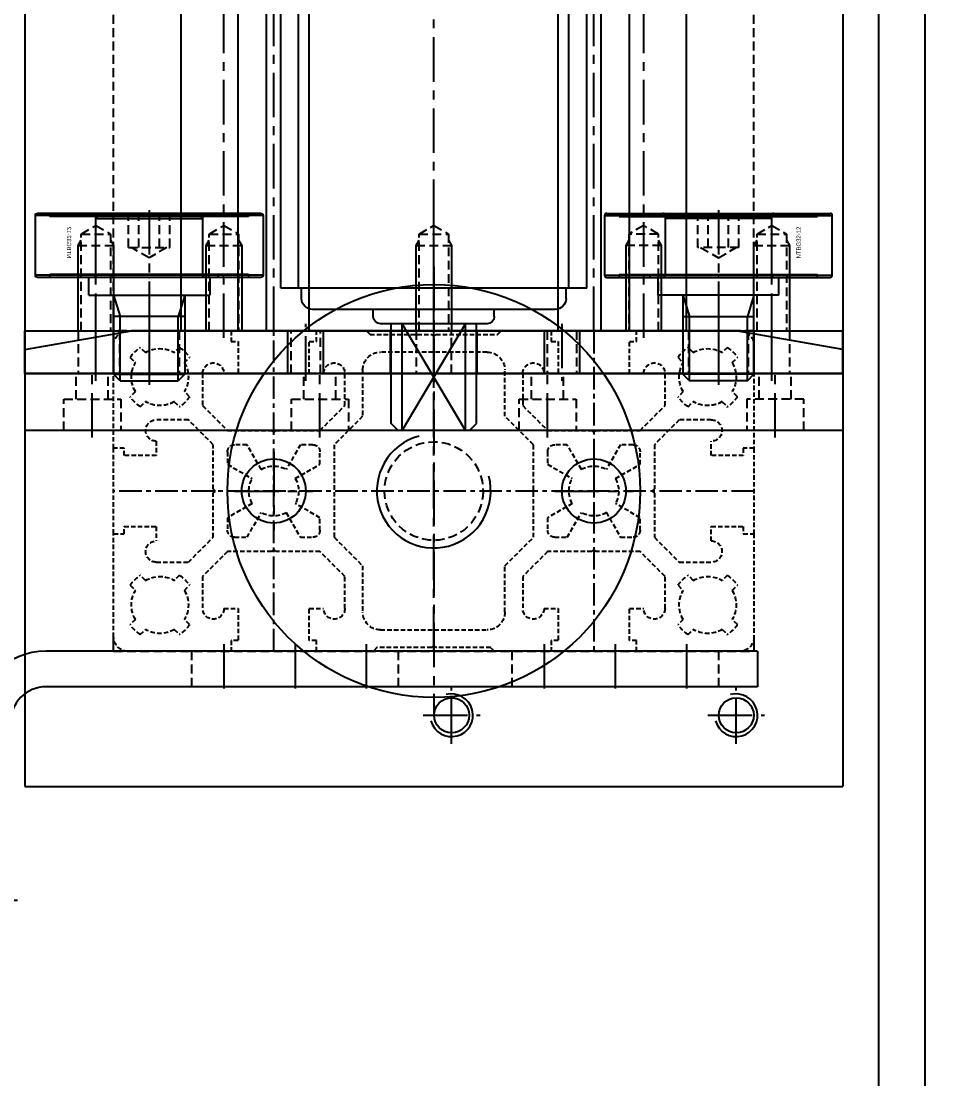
# Model space of a CAD drawing. Header units: inches. Extents: x 0 to 77285, y -118 to 40065.
# Drawn here: x 17071.6 to 17201.2, y 25589.5 to 25738.1 of the extents above; entities that cross this region are included whole.
import ezdxf

# ---------------------------------------------------------------- set-up
doc = ezdxf.new("R2010")
doc.units = ezdxf.units.IN
doc.header["$LTSCALE"] = 5
doc.header["$MEASUREMENT"] = 0
doc.linetypes.add('CENTER', pattern=[2, 1.25, -0.25, 0.25, -0.25])
doc.linetypes.add('HIDDEN', pattern=[0.375, 0.25, -0.125])
for name, color, linetype in [('11', 1, 'CENTER'), ('22', 2, 'HIDDEN'), ('44', 4, 'Continuous'), ('55', 5, 'Continuous'), ('77', 40, 'HIDDEN'), ('99', 181, 'Continuous'), ('A', 8, 'Continuous'), ('BOM-T', 4, 'Continuous'), ('G', 231, 'Continuous'), ('T', 3, 'Continuous')]:
    doc.layers.add(name, color=color, linetype=linetype)
doc.styles.add('SCI', font='')
doc.styles.get("Standard").update_dxf_attribs({"font": 'arial.ttf'})
doc.styles.get('SCI').set_extended_font_data('Gulim')
doc.dimstyles.new('SCH', dxfattribs={"dimtxt": 2.5, "dimasz": 2, "dimexe": 1.25, "dimexo": 0.625, "dimtad": 1, "dimdec": 8, "dimtxsty": 'SCI', "dimcen": 2.5, "dimclrd": 4, "dimclre": 4, "dimclrt": 7, "dimadec": 8, "dimazin": 2, "dimtfac": 1, "dimtdec": 8, "dimtmove": 0, "dimatfit": 3, "dimfxl": 1, "dimarcsym": 0})

# ---------------------------------------------------------------- blocks, each defined once
blk = doc.blocks.new('A$C49a8f0fe')
blk.add_line((520, -207.5), (2849.86, -207.5))
at = {"layer": 'G'}
blk.add_line((520, -201), (2849.86, -201), dxfattribs=at)
blk = doc.blocks.new('*D366')
at = {"color": 4, "lineweight": -2, "transparency": 16777216}
for p, q in [((12554.65, 23925.55), (12554.65, 28076.14)), ((17979.65, 23925.05), (17979.65, 28076.14)), ((12714.65, 27976.14), (17819.65, 27976.14))]:
    blk.add_line(p, q, dxfattribs=at)
at = {"color": 4, "transparency": 16777216}
for points in [[(12714.65, 28002.81), (12714.65, 27949.48), (12554.65, 27976.14)], [(17819.65, 28002.81), (17819.65, 27949.48), (17979.65, 27976.14)]]:
    blk.add_solid(points, dxfattribs=at)
at = {"layer": 'Defpoints', "color": 0, "transparency": 16777216}
for p in [(17979.65, 27976.14), (12554.65, 23875.55), (17979.65, 23875.05)]:
    blk.add_point(p, dxfattribs=at)
at = {"color": 7, "transparency": 16777216, "insert": (15267.15, 28128.81), "char_height": 200, "attachment_point": 5, "style": 'SCI'}
blk.add_mtext('5425', dxfattribs=at)
blk = doc.blocks.new('*D367')
at = {"color": 4, "lineweight": -2, "transparency": 16777216}
for p, q in [((12554.65, 23925.55), (12554.65, 29140.68)), ((21064.65, 23433.05), (21064.65, 29140.68)), ((12714.65, 29040.68), (20904.65, 29040.68))]:
    blk.add_line(p, q, dxfattribs=at)
at = {"color": 4, "transparency": 16777216}
for points in [[(12714.65, 29067.34), (12714.65, 29014.01), (12554.65, 29040.68)], [(20904.65, 29067.34), (20904.65, 29014.01), (21064.65, 29040.68)]]:
    blk.add_solid(points, dxfattribs=at)
at = {"layer": 'Defpoints', "color": 0, "transparency": 16777216}
for p in [(21064.65, 29040.68), (12554.65, 23875.55), (21064.65, 23383.05)]:
    blk.add_point(p, dxfattribs=at)
at = {"color": 7, "transparency": 16777216, "insert": (16809.65, 29193.47), "char_height": 200, "attachment_point": 5, "style": 'SCI'}
blk.add_mtext('8510', dxfattribs=at)
blk = doc.blocks.new('*D374')
at = {"color": 4, "lineweight": -2, "transparency": 16777216}
for p, q in [((12554.65, 23925.55), (12554.65, 30215.88)), ((37924.65, 23433.05), (37924.65, 30215.88)), ((12714.65, 30115.88), (37764.65, 30115.88))]:
    blk.add_line(p, q, dxfattribs=at)
at = {"color": 4, "transparency": 16777216}
for points in [[(12714.65, 30142.54), (12714.65, 30089.21), (12554.65, 30115.88)], [(37764.65, 30142.54), (37764.65, 30089.21), (37924.65, 30115.88)]]:
    blk.add_solid(points, dxfattribs=at)
at = {"layer": 'Defpoints', "color": 0, "transparency": 16777216}
for p in [(37924.65, 30115.88), (12554.65, 23875.55), (37924.65, 23383.05)]:
    blk.add_point(p, dxfattribs=at)
at = {"color": 7, "transparency": 16777216, "insert": (25239.65, 30268.54), "char_height": 200, "attachment_point": 5, "style": 'SCI'}
blk.add_mtext('25370', dxfattribs=at)
blk = doc.blocks.new('A$C682b3a79')
for p, q in [((5, 21.5), (5, -21.5)), ((5, 21.5), (295, 21.5)), ((3.54, 18.6), (5, 18.6)), ((5, 19), (295, 19)), ((2, 17.06), (2, -17.06)), ((0, 7.5), (0, -7.5)), ((1, 8.5), (2, 8.5)), ((-15, 5), (-14, 6)), ((-14, 6), (0, 6)), ((-15, 5), (-15, -5)), ((-15, 4.47), (0, 4.47)), ((-15, -4.47), (0, 4.47)), ((-15, 4.47), (0, -4.47)), ((-15, -4.47), (0, -4.47)), ((-15, -5), (-14, -6)), ((-14, -6), (0, -6)), ((1, -8.5), (2, -8.5)), ((3.54, -18.6), (5, -18.6)), ((5, -19), (295, -19)), ((5, -21.5), (295, -21.5))]:
    blk.add_line(p, q)
for centre, radius, start, end in [((3.54, 17.06), 1.54, 90, 180), ((1, 7.5), 1, 90, 180), ((1, -7.5), 1, 180, 270), ((3.54, -17.06), 1.54, 180, 270)]:
    blk.add_arc(centre, radius, start, end)
at = {"layer": '11'}
blk.add_line((-16, 0), (318, 0), dxfattribs=at)
blk = doc.blocks.new('A$C9d25616f')
for p, q in [((0, 0), (115, 0)), ((0, 0), (0, -6)), ((51.4, 0), (51.4, -6)), ((63.6, 0), (63.6, -6)), ((115, 0), (115, -6)), ((0, -6), (115, -6))]:
    blk.add_line(p, q)
at = {"layer": '11'}
for p, q in [((57.5, 2), (57.5, -8)), ((10, 1, 0), (10, -7, 0)), ((17.5, -7, 0), (17.5, 1, 0)), ((39.5, 1), (39.5, -7)), ((75.5, -7), (75.5, 1)), ((97.5, -7, 0), (97.5, 1, 0)), ((105, 1, 0), (105, -7, 0))]:
    blk.add_line(p, q, dxfattribs=at)
at = {"layer": '22'}
for p, q in [((7.5, -6, 0), (7.5, 0, 0)), ((12.5, 0, 0), (12.5, -6, 0)), ((55, -6), (55, 0)), ((60, 0), (60, -6)), ((102.5, 0, 0), (102.5, -6, 0)), ((107.5, -6, 0), (107.5, 0, 0))]:
    blk.add_line(p, q, dxfattribs=at)
at = {"layer": '77'}
for p, q in [((13.31, -6, 0), (13.31, 0, 0)), ((21.69, -6, 0), (21.69, 0, 0)), ((37.43, 0), (37.43, -6)), ((41.57, 0), (41.57, -6)), ((73.43, -6), (73.43, 0)), ((77.57, -6), (77.57, 0)), ((93.31, -6, 0), (93.31, 0, 0)), ((101.69, -6, 0), (101.69, 0, 0))]:
    blk.add_line(p, q, dxfattribs=at)
at = {"layer": 'T'}
for p, q in [((12.5, -6, 0), (12.5, 0, 0)), ((22.5, -6, 0), (22.5, 0, 0)), ((37, 0), (37, -6)), ((42, 0), (42, -6)), ((73, -6), (73, 0)), ((78, -6), (78, 0)), ((92.5, -6, 0), (92.5, 0, 0)), ((102.5, -6, 0), (102.5, 0, 0))]:
    blk.add_line(p, q, dxfattribs=at)
blk = doc.blocks.new('A$Cf6608077')
for p, q in [((2.5, 15.7), (2.5, -15.7)), ((2.8, 16), (2.8, -16)), ((11.2, 16), (2.8, 16)), ((11.2, 16), (11.2, -16)), ((11.5, 15.7), (11.5, -15.7)), ((2.93, 13.95), (2.5, 13.95)), ((2.93, 13.95), (2.93, -13.95)), ((11.07, 13.95), (11.07, -13.95)), ((11.5, 13.95), (11.07, 13.95)), ((2.93, 9.65), (2.5, 9.65)), ((11.5, 9.65), (11.07, 9.65)), ((0, -8.5), (0, 8.5)), ((2.5, 8.5), (0, 8.5)), ((11.2, 7.5), (2.8, 7.5)), ((10.8, 7.5), (2.8, 7.5)), ((11.2, 7.1), (10.8, 7.5)), ((10.8, -7.5), (10.8, 7.5)), ((-11.08, 5), (-12, 4.08)), ((-11.08, -5), (-11.08, 5)), ((0, 5), (-11.08, 5)), ((-12, -4.08), (-12, 4.08)), ((-12, -4.08), (-11.08, -5)), ((-11.08, -5), (0, -5)), ((10.8, -7.5), (11.2, -7.1)), ((0, -8.5), (2.5, -8.5)), ((2.8, -7.5), (11.2, -7.5)), ((2.8, -7.5), (10.8, -7.5)), ((2.5, -9.65), (2.93, -9.65)), ((11.07, -9.65), (11.5, -9.65)), ((2.5, -13.95), (2.93, -13.95)), ((11.07, -13.95), (11.5, -13.95)), ((2.8, -16), (11.2, -16))]:
    blk.add_line(p, q)
for centre, start, end in [((2.8, 15.7), 90, 180), ((11.2, 15.7), 0, 90), ((2.8, 7.8), 180, 270), ((2.8, 7.8), 180, 270), ((11.2, 7.8), 270, 0), ((2.8, -7.8), 90, 180), ((2.8, -7.8), 90, 180), ((11.2, -7.8), 0, 90), ((2.8, -15.7), 180, 270), ((11.2, -15.7), 270, 0)]:
    blk.add_arc(centre, 0.3, start, end)
blk.add_point((2.5, 0))
at = {"layer": '11'}
blk.add_line((11.95, 0), (-12.6, 0), dxfattribs=at)
at = {"layer": '22'}
for p, q in [((6.7, 2.5), (5.26, 0)), ((6.7, 2.89), (11.2, 2.89)), ((6.7, -2.89), (6.7, 2.89)), ((5.26, 0), (6.7, -2.5)), ((6.7, 1.44), (11.2, 1.44)), ((6.7, -1.44), (11.2, -1.44)), ((6.7, -2.89), (11.2, -2.89))]:
    blk.add_line(p, q, dxfattribs=at)
at = {"layer": 'T'}
for p, q in [((0, 5), (-3, 4.08)), ((-3, 5), (-3, -5)), ((-12, 4.08), (-3, 4.08)), ((-12, -4.08), (-3, -4.08)), ((0, -5), (-3, -4.08))]:
    blk.add_line(p, q, dxfattribs=at)
at = {"layer": 'BOM-T', "color": 4}
blk.add_text('NTBG32-12', height=0.6, dxfattribs=at).set_placement((5.17, -11.57, 0))
blk = doc.blocks.new('A$C743419b7')
for p, q in [((0, 29, 0), (0, -401)), ((115, 29, 0), (115, -401)), ((0, -337), (115, -337)), ((0, -401, 0), (115, -401, 0))]:
    blk.add_line(p, q)
for centre, radius in [((35, -359.5, 0), 4.5), ((80, -359.5, 0), 4.5), ((60, -391, 0), 2.46), ((100, -391, 0), 2.46)]:
    blk.add_circle(centre, radius)
at = {"layer": '11'}
for p, q in [((10, -338), (10, -321.21)), ((57.5, -338, 0), (57.5, -321.21, 0)), ((105, -338, 0), (105, -321.21, 0)), ((35, -354, 0), (35, -365, 0)), ((80, -354, 0), (80, -365, 0)), ((29.5, -359.5, 0), (40.5, -359.5, 0)), ((74.5, -359.5, 0), (85.5, -359.5, 0)), ((60, -395, 0), (60, -387, 0)), ((100, -395, 0), (100, -387, 0)), ((56, -391, 0), (64, -391, 0)), ((96, -391, 0), (104, -391, 0))]:
    blk.add_line(p, q, dxfattribs=at)
at = {"layer": '22'}
for p, q in [((7.93, -323.4), (10, -322.21)), ((10, -322.21), (12.07, -323.4)), ((55.43, -323.4, 0), (57.5, -322.21, 0)), ((57.5, -322.21, 0), (59.57, -323.4, 0)), ((102.93, -323.4, 0), (105, -322.21, 0)), ((105, -322.21, 0), (107.07, -323.4, 0)), ((7.93, -337), (7.93, -323.4)), ((7.93, -323.4), (12.07, -323.4)), ((12.07, -323.4), (12.07, -337)), ((55.43, -337, 0), (55.43, -323.4, 0)), ((55.43, -323.4, 0), (59.57, -323.4, 0)), ((59.57, -323.4, 0), (59.57, -337, 0)), ((102.93, -337, 0), (102.93, -323.4, 0)), ((102.93, -323.4, 0), (107.07, -323.4, 0)), ((107.07, -323.4, 0), (107.07, -337, 0)), ((7.5, -325), (12.5, -325)), ((55, -325, 0), (60, -325, 0)), ((102.5, -325, 0), (107.5, -325, 0))]:
    blk.add_line(p, q, dxfattribs=at)
at = {"layer": 'T'}
for p, q in [((7.5, -325), (7.93, -324.25)), ((7.5, -337), (7.5, -325)), ((12.07, -324.25), (12.5, -325)), ((12.5, -325), (12.5, -337)), ((55, -325, 0), (55.43, -324.25, 0)), ((55, -337, 0), (55, -325, 0)), ((59.57, -324.25, 0), (60, -325, 0)), ((60, -325, 0), (60, -337, 0)), ((102.5, -325, 0), (102.93, -324.25, 0)), ((102.5, -337, 0), (102.5, -325, 0)), ((107.07, -324.25, 0), (107.5, -325, 0)), ((107.5, -325, 0), (107.5, -337, 0))]:
    blk.add_line(p, q, dxfattribs=at)
for centre in [(60, -391, 0), (100, -391, 0)]:
    blk.add_arc(centre, 3, 195, 105, dxfattribs=at)
blk = doc.blocks.new('A$C47db6cef')
at = {"ltscale": 0.506191}
for p, q in [((16.5, 45), (2, 45)), ((16.5, 43.5), (16.5, 45)), ((28.5, 45), (16.5, 45)), ((28.5, 45), (28.5, 43.5)), ((36.5, 45), (28.5, 45)), ((37, 44.5), (36.5, 45)), ((53.5, 45), (53, 44.5)), ((61.5, 45), (53.5, 45)), ((61.5, 43.5), (61.5, 45)), ((73.5, 45), (61.5, 45)), ((73.5, 45), (73.5, 43.5)), ((88, 45), (73.5, 45)), ((17.5, 43.5), (16.5, 43.5)), ((17.5, 39), (17.5, 43.5)), ((27.5, 43.5), (27.5, 39)), ((28.5, 43.5), (27.5, 43.5)), ((44.7, 44.5), (37, 44.5)), ((45, 44.2), (44.7, 44.5)), ((45.3, 44.5), (45, 44.2)), ((53, 44.5), (45.3, 44.5)), ((62.5, 43.5), (61.5, 43.5)), ((62.5, 39), (62.5, 43.5)), ((72.5, 43.5), (72.5, 39)), ((73.5, 43.5), (72.5, 43.5)), ((0, 43), (0, 28.5)), ((3.74, 42.67), (4.47, 41.95)), ((8.53, 41.95), (9.26, 42.67)), ((37.5, 42), (52.5, 42)), ((80.74, 42.67), (81.47, 41.95)), ((85.53, 41.95), (86.26, 42.67)), ((90, 28.5), (90, 43)), ((3.05, 40.53), (2.33, 41.26)), ((10.67, 41.26), (9.95, 40.53)), ((80.05, 40.53), (79.33, 41.26)), ((87.67, 41.26), (86.95, 40.53)), ((12.5, 34.5), (12.5, 39)), ((15.5, 39), (17.5, 39)), ((27.5, 39), (29.5, 39)), ((32.5, 39), (32.5, 34.5)), ((35, 33), (35, 39.5)), ((55, 39.5), (55, 33)), ((57.5, 34.5), (57.5, 39)), ((60.5, 39), (62.5, 39)), ((72.5, 39), (74.5, 39)), ((77.5, 39), (77.5, 34.5)), ((2.33, 35.74), (3.05, 36.47)), ((9.95, 36.47), (10.67, 35.74)), ((79.33, 35.74), (80.05, 36.47)), ((86.95, 36.47), (87.67, 35.74)), ((4.47, 35.05), (3.74, 34.33)), ((9.26, 34.33), (8.53, 35.05)), ((16, 31), (12.5, 34.5)), ((32.5, 34.5), (29, 31)), ((61, 31), (57.5, 34.5)), ((77.5, 34.5), (74, 31)), ((81.47, 35.05), (80.74, 34.33)), ((86.26, 34.33), (85.53, 35.05)), ((31, 29), (35, 33)), ((55, 33), (59, 29)), ((6, 32.5), (10.5, 32.5)), ((10.5, 32.5), (14, 29)), ((76, 29), (79.5, 32.5)), ((79.5, 32.5), (84, 32.5)), ((22.2, 31), (16, 31)), ((22.5, 30.7), (22.2, 31)), ((22.8, 31), (22.5, 30.7)), ((29, 31), (22.8, 31)), ((67.2, 31), (61, 31)), ((67.5, 30.7), (67.2, 31)), ((67.8, 31), (67.5, 30.7)), ((74, 31), (67.8, 31)), ((0, 28.5), (1.5, 28.5)), ((0, 28.5), (0, 16.5)), ((1.5, 28.5), (1.5, 27.5)), ((6, 27.5), (6, 29.5)), ((14, 29), (14, 22.8)), ((17, 29), (18.75, 29)), ((18.75, 29), (20.75, 25.53)), ((24.25, 25.53), (26.25, 29)), ((26.25, 29), (28, 29)), ((31, 16), (31, 29)), ((59, 29), (59, 16)), ((62, 29), (63.75, 29)), ((63.75, 29), (65.75, 25.53)), ((69.25, 25.53), (71.25, 29)), ((71.25, 29), (73, 29)), ((76, 22.8), (76, 29)), ((84, 29.5), (84, 27.5)), ((88.5, 28.5), (90, 28.5)), ((88.5, 27.5), (88.5, 28.5)), ((90, 16.5), (90, 28.5)), ((1.5, 27.5), (6, 27.5)), ((16, 26.25), (16, 28)), ((29, 28), (29, 26.25)), ((61, 26.25), (61, 28)), ((74, 28), (74, 26.25)), ((84, 27.5), (88.5, 27.5)), ((19.47, 24.25), (16, 26.25)), ((29, 26.25), (25.53, 24.25)), ((64.47, 24.25), (61, 26.25)), ((74, 26.25), (70.53, 24.25)), ((14, 22.8), (14.3, 22.5)), ((14.3, 22.5), (14, 22.2)), ((75.7, 22.5), (76, 22.8)), ((76, 22.2), (75.7, 22.5)), ((14, 22.2), (14, 16)), ((76, 16), (76, 22.2)), ((16, 18.75), (19.47, 20.75)), ((20.75, 19.47), (18.75, 16)), ((26.25, 16), (24.25, 19.47)), ((25.53, 20.75), (29, 18.75)), ((61, 18.75), (64.47, 20.75)), ((65.75, 19.47), (63.75, 16)), ((71.25, 16), (69.25, 19.47)), ((70.53, 20.75), (74, 18.75)), ((16, 17), (16, 18.75)), ((29, 18.75), (29, 17)), ((61, 17), (61, 18.75)), ((74, 18.75), (74, 17)), ((0, 16.5), (0, 2)), ((1.5, 16.5), (0, 16.5)), ((1.5, 17.5), (1.5, 16.5)), ((6, 17.5), (1.5, 17.5)), ((6, 15.5), (6, 17.5)), ((84, 17.5), (84, 15.5)), ((88.5, 17.5), (84, 17.5)), ((88.5, 16.5), (88.5, 17.5)), ((90, 16.5), (88.5, 16.5)), ((90, 2), (90, 16.5)), ((14, 16), (10.5, 12.5)), ((18.75, 16), (17, 16)), ((28, 16), (26.25, 16)), ((35, 12), (31, 16)), ((59, 16), (55, 12)), ((63.75, 16), (62, 16)), ((73, 16), (71.25, 16)), ((79.5, 12.5), (76, 16)), ((12.5, 10.5), (16, 14)), ((16, 14), (22.2, 14)), ((22.2, 14), (22.5, 14.3)), ((22.5, 14.3), (22.8, 14)), ((22.8, 14), (29, 14)), ((29, 14), (32.5, 10.5)), ((57.5, 10.5), (61, 14)), ((61, 14), (67.2, 14)), ((67.2, 14), (67.5, 14.3)), ((67.5, 14.3), (67.8, 14)), ((67.8, 14), (74, 14)), ((74, 14), (77.5, 10.5)), ((10.5, 12.5), (6, 12.5)), ((35, 5.5), (35, 12)), ((55, 12), (55, 5.5)), ((84, 12.5), (79.5, 12.5)), ((3.74, 10.67), (4.47, 9.95)), ((8.53, 9.95), (9.26, 10.67)), ((12.5, 6), (12.5, 10.5)), ((32.5, 10.5), (32.5, 6)), ((57.5, 6), (57.5, 10.5)), ((77.5, 10.5), (77.5, 6)), ((80.74, 10.67), (81.47, 9.95)), ((85.53, 9.95), (86.26, 10.67)), ((3.05, 8.53), (2.33, 9.26)), ((10.67, 9.26), (9.95, 8.53)), ((80.05, 8.53), (79.33, 9.26)), ((87.67, 9.26), (86.95, 8.53)), ((17.5, 6), (15.5, 6)), ((17.5, 1.5), (17.5, 6)), ((27.5, 6), (27.5, 1.5)), ((29.5, 6), (27.5, 6)), ((62.5, 6), (60.5, 6)), ((62.5, 1.5), (62.5, 6)), ((72.5, 6), (72.5, 1.5)), ((74.5, 6), (72.5, 6)), ((2.33, 3.74), (3.05, 4.47)), ((9.95, 4.47), (10.67, 3.74)), ((79.33, 3.74), (80.05, 4.47)), ((86.95, 4.47), (87.67, 3.74)), ((4.47, 3.05), (3.74, 2.33)), ((9.26, 2.33), (8.53, 3.05)), ((52.5, 3), (37.5, 3)), ((81.47, 3.05), (80.74, 2.33)), ((86.26, 2.33), (85.53, 3.05)), ((16.5, 1.5), (17.5, 1.5)), ((16.5, 0), (16.5, 1.5)), ((27.5, 1.5), (28.5, 1.5)), ((28.5, 1.5), (28.5, 0)), ((61.5, 1.5), (62.5, 1.5)), ((61.5, 0), (61.5, 1.5)), ((72.5, 1.5), (73.5, 1.5)), ((73.5, 1.5), (73.5, 0)), ((2, 0), (16.5, 0)), ((16.5, 0), (28.5, 0)), ((28.5, 0), (35.55, 0)), ((35.55, 0), (36.05, 0.5)), ((36.05, 0.5), (44.7, 0.5)), ((44.7, 0.5), (45, 0.8)), ((45, 0.8), (45.3, 0.5)), ((45.3, 0.5), (53.95, 0.5)), ((53.95, 0.5), (54.45, 0))]:
    blk.add_line(p, q, dxfattribs=at)
for p, q in [((54.45, 0), (61.5, 0)), ((61.5, 0), (73.5, 0)), ((73.5, 0), (88, 0))]:
    blk.add_line(p, q)
for centre, radius, start, end in [((2, 43), 2, 90, 180), ((88, 43), 2, 0, 90), ((6.5, 38.5), 5, 123.463, 146.537), ((6.5, 38.5), 4, 59.4775, 120.5225), ((6.5, 38.5), 5, 33.463, 56.537), ((37.5, 39.5), 2.5, 90, 180), ((52.5, 39.5), 2.5, 0, 90), ((83.5, 38.5), 5, 123.463, 146.537), ((83.5, 38.5), 4, 59.4775, 120.5225), ((83.5, 38.5), 5, 33.463, 56.537), ((6.5, 38.5), 4, 149.4775, 210.5225), ((6.5, 38.5), 4, 329.4775, 30.5225), ((14, 39), 1.5, 0, 180), ((31, 39), 1.5, 0, 180), ((59, 39), 1.5, 0, 180), ((76, 39), 1.5, 0, 180), ((83.5, 38.5), 4, 149.4775, 210.5225), ((83.5, 38.5), 4, 329.4775, 30.5225), ((6.5, 38.5), 5, 213.463, 236.537), ((6.5, 38.5), 5, 303.463, 326.537), ((83.5, 38.5), 5, 213.463, 236.537), ((83.5, 38.5), 5, 303.463, 326.537), ((6.5, 38.5), 4, 239.4775, 300.5225), ((83.5, 38.5), 4, 239.4775, 300.5225), ((6, 31), 1.5, 90, 270), ((84, 31), 1.5, 270, 90), ((17, 28), 1, 90, 180), ((28, 28), 1, 0, 90), ((62, 28), 1, 90, 180), ((73, 28), 1, 0, 90), ((22.5, 22.5), 3.5, 60, 120), ((67.5, 22.5), 3.5, 60, 120), ((22.5, 22.5), 3.5, 150, 210), ((22.5, 22.5), 3.5, 330, 30), ((67.5, 22.5), 3.5, 150, 210), ((67.5, 22.5), 3.5, 330, 30), ((22.5, 22.5), 3.5, 240, 300), ((67.5, 22.5), 3.5, 240, 300), ((17, 17), 1, 180, 270), ((28, 17), 1, 270, 0), ((62, 17), 1, 180, 270), ((73, 17), 1, 270, 0), ((6, 14), 1.5, 90, 270), ((84, 14), 1.5, 270, 90), ((6.5, 6.5), 5, 123.463, 146.537), ((6.5, 6.5), 4, 59.4775, 120.5225), ((6.5, 6.5), 5, 33.463, 56.537), ((83.5, 6.5), 5, 123.463, 146.537), ((83.5, 6.5), 4, 59.4775, 120.5225), ((83.5, 6.5), 5, 33.463, 56.537), ((6.5, 6.5), 4, 149.4775, 210.5225), ((6.5, 6.5), 4, 329.4775, 30.5225), ((83.5, 6.5), 4, 149.4775, 210.5225), ((83.5, 6.5), 4, 329.4775, 30.5225), ((14, 6), 1.5, 180, 0), ((31, 6), 1.5, 180, 0), ((59, 6), 1.5, 180, 0), ((76, 6), 1.5, 180, 0), ((37.5, 5.5), 2.5, 180, 270), ((52.5, 5.5), 2.5, 270, 0), ((6.5, 6.5), 5, 213.463, 236.537), ((6.5, 6.5), 4, 239.4775, 300.5225), ((6.5, 6.5), 5, 303.463, 326.537), ((83.5, 6.5), 5, 213.463, 236.537), ((83.5, 6.5), 4, 239.4775, 300.5225), ((83.5, 6.5), 5, 303.463, 326.537), ((2, 2), 2, 180, 270), ((88, 2), 2, 270, 0)]:
    blk.add_arc(centre, radius, start, end, dxfattribs=at)
at = {"layer": '11', "ltscale": 0.506191}
for p, q in [((22.5, 45), (22.5, 0)), ((67.5, 0), (67.5, 45)), ((90, 22.5), (0, 22.5))]:
    blk.add_line(p, q, dxfattribs=at)
at = {"layer": '11'}
blk.add_line((45, 45), (45, 0), dxfattribs=at)
at = {"layer": 'A', "ltscale": 0.506191}
for p, q in [((0, 45), (0, 43)), ((2, 45), (0, 45)), ((53.5, 45), (36.5, 45)), ((90, 45), (88, 45)), ((90, 43), (90, 45)), ((0, 2), (0, 0)), ((90, 0), (90, 2)), ((0, 0), (2, 0)), ((35.55, 0), (54.45, 0))]:
    blk.add_line(p, q, dxfattribs=at)
at = {"layer": 'A'}
blk.add_line((88, 0), (90, 0), dxfattribs=at)
blk = doc.blocks.new('A$C6267fb60')
for p, q in [((-22.5, -314.5), (-22.5, -12.5)), ((67.5, -314.5), (67.5, -12.5)), ((67.5, -314.5), (-22.5, -314.5)), ((-22.5, -359.5), (67.5, -359.5))]:
    blk.add_line(p, q)
at = {"layer": '11'}
for p, q in [((0, -314.5), (0, -12.5)), ((45, -314.5), (45, -12.5)), ((22.5, -305.5), (22.5, -368.5))]:
    blk.add_line(p, q, dxfattribs=at)
at = {"layer": '22'}
blk.add_circle((22.5, -337), 6.92, dxfattribs=at)
at = {"layer": '44'}
blk.add_circle((22.5, -337), 29, dxfattribs=at)
at = {"layer": 'A'}
for p, q in [((-5, -314.5), (-5, -12.5)), ((5, -314.5), (5, -12.5)), ((40, -314.5), (40, -12.5)), ((50, -314.5), (50, -12.5))]:
    blk.add_line(p, q, dxfattribs=at)
at = {"layer": 'T'}
blk.add_arc((22.5, -337), 8, 105, 15, dxfattribs=at)
at = {"xscale": -1, "rotation": 180}
blk.add_blockref('A$C47db6cef', (-22.5, -314.5), dxfattribs=at)
blk = doc.blocks.new('A$Ce276e4a4')
for p, q in [((302, 6), (0, 6)), ((302, 6), (302, -6)), ((302, -6), (0, -6))]:
    blk.add_line(p, q)
at = {"layer": '11'}
blk.add_line((303, 0), (-1, 0), dxfattribs=at)
at = {"layer": '22'}
for p, q in [((287.21, 0), (288.4, 2.07)), ((288.4, 2.07), (302, 2.07)), ((288.4, -2.07), (288.4, 2.07)), ((290, -2.5), (290, 2.5)), ((288.4, -2.07), (287.21, 0)), ((302, -2.07), (288.4, -2.07))]:
    blk.add_line(p, q, dxfattribs=at)
at = {"layer": 'T'}
for p, q in [((289.25, 2.07), (290, 2.5)), ((290, 2.5), (302, 2.5)), ((290, -2.5), (289.25, -2.07)), ((302, -2.5), (290, -2.5))]:
    blk.add_line(p, q, dxfattribs=at)
blk = doc.blocks.new('A$Cfce181d2')
for p, q in [((0, 2.36), (15, 5)), ((100, 5), (15, 5)), ((115, 2.36), (100, 5)), ((0, 2.36), (0, -9)), ((115, 2.36), (115, -9)), ((115, -1), (0, -1)), ((115, -9), (0, -9))]:
    blk.add_line(p, q)
at = {"layer": '11'}
for p, q in [((9.5, -10), (9.5, 0)), ((41.5, -10), (41.5, 0)), ((73.5, -10), (73.5, 0)), ((105.5, -10), (105.5, 0))]:
    blk.add_line(p, q, dxfattribs=at)
at = {"layer": '22'}
for p, q in [((7.25, -4.6), (7.25, -1)), ((11.75, -4.6), (11.75, -1)), ((39.25, -4.6), (39.25, -1)), ((43.75, -4.6), (43.75, -1)), ((71.25, -4.6), (71.25, -1)), ((75.75, -4.6), (75.75, -1)), ((103.25, -4.6), (103.25, -1)), ((107.75, -4.6), (107.75, -1)), ((5.5, -9), (5.5, -4.6)), ((5.5, -4.6), (13.5, -4.6)), ((13.5, -4.6), (13.5, -9)), ((37.5, -9), (37.5, -4.6)), ((37.5, -4.6), (45.5, -4.6)), ((45.5, -4.6), (45.5, -9)), ((69.5, -9), (69.5, -4.6)), ((69.5, -4.6), (77.5, -4.6)), ((77.5, -4.6), (77.5, -9)), ((109.5, -4.6), (101.5, -4.6)), ((101.5, -4.6), (101.5, -9)), ((109.5, -9), (109.5, -4.6))]:
    blk.add_line(p, q, dxfattribs=at)
blk = doc.blocks.new('A$C0b4c8b3c')
for p, q in [((0, 0), (-100, 0)), ((0, 0), (0, -5)), ((0, -5), (-100, -5)), ((-110, -10), (-110, -50)), ((-105, -10), (-105, -50)), ((-105, -50), (-110, -50))]:
    blk.add_line(p, q)
for radius in [10, 5]:
    blk.add_arc((-100, -10), radius, 90, 180)
at = {"layer": '11'}
for p, q in [((-75, 1), (-75, -6)), ((-65, 1), (-65, -6)), ((-55, 1), (-55, -6)), ((-30, 1), (-30, -6)), ((-20, 1), (-20, -6)), ((-10, 1), (-10, -6)), ((-104, -35), (-111, -35))]:
    blk.add_line(p, q, dxfattribs=at)
at = {"layer": '22'}
for p, q in [((-79.5, -5), (-79.5, 0)), ((-50.5, 0), (-50.5, -5)), ((-34.5, -5), (-34.5, 0)), ((-5.5, 0), (-5.5, -5)), ((-110, -30.5), (-105, -30.5)), ((-105, -39.5), (-110, -39.5))]:
    blk.add_line(p, q, dxfattribs=at)
blk = doc.blocks.new('A$C9e661e0b')
for name, p in [('A$C743419b7', (-142.5, 186)), ('A$C0b4c8b3c', (-39.5, -196, 0))]:
    blk.add_blockref(name, p)
at = {"rotation": 270}
blk.add_blockref('A$Ce276e4a4', (-114.5, 151), dxfattribs=at)
for name, p, xscale, rotation in [('A$Ce276e4a4', (-55.5, 151), -1.000000000000001, 90), ('A$C9d25616f', (-142.5, -157), -1, 180)]:
    blk.add_blockref(name, p, dxfattribs=dict(xscale=xscale, rotation=rotation))
at = {"layer": '55', "xscale": -1, "rotation": 270}
blk.add_blockref('A$C682b3a79', (-85, -150), dxfattribs=at)
at = {"layer": '77'}
blk.add_blockref('A$C6267fb60', (-107.5, 163.5, 0), dxfattribs=at)
at = {"layer": '99', "xscale": -1, "rotation": 270}
blk.add_blockref('A$Cf6608077', (-125, -146), dxfattribs=at)
at = {"layer": '99', "rotation": 90}
blk.add_blockref('A$Cf6608077', (-45, -146), dxfattribs=at)
at = {"layer": 'G'}
blk.add_blockref('A$Cfce181d2', (-142.5, -156), dxfattribs=at)

msp = doc.modelspace()

# ---------------------------------------------------------------- block references
at = {"rotation": 270}
msp.add_blockref('A$C49a8f0fe', (17399.6497809, 26783.0504763), dxfattribs=at)
msp.add_blockref('A$C9e661e0b', (17214.6497809, 25845.5504763))

# ---------------------------------------------------------------- dimensions: what is measured, and where the dimension line sits
for base, p2, picture, middle in [((37924.649780898, 30115.8761734788), (37924.649780898, 23383.0504762948), '*D374', (25239.649780898, 30268.5392893244)), ((21064.649780898, 29040.6754827387), (21064.649780898, 23383.0504762948), '*D367', (16809.649780898, 29193.4717543765)), ((17979.649780898, 27976.1433020648), (17979.649780898, 23875.0504762948), '*D366', (15267.149780898, 28128.8064179103))]:
    dim = msp.add_linear_dim(base=base, p1=(12554.649780898, 23875.5504762968), p2=p2, dimstyle='SCH', override={"dimscale": 80})
    dim.commit()
    dim.dimension.update_dxf_attribs({"geometry": picture, "text_midpoint": middle})

doc.saveas('drawing.dxf')
